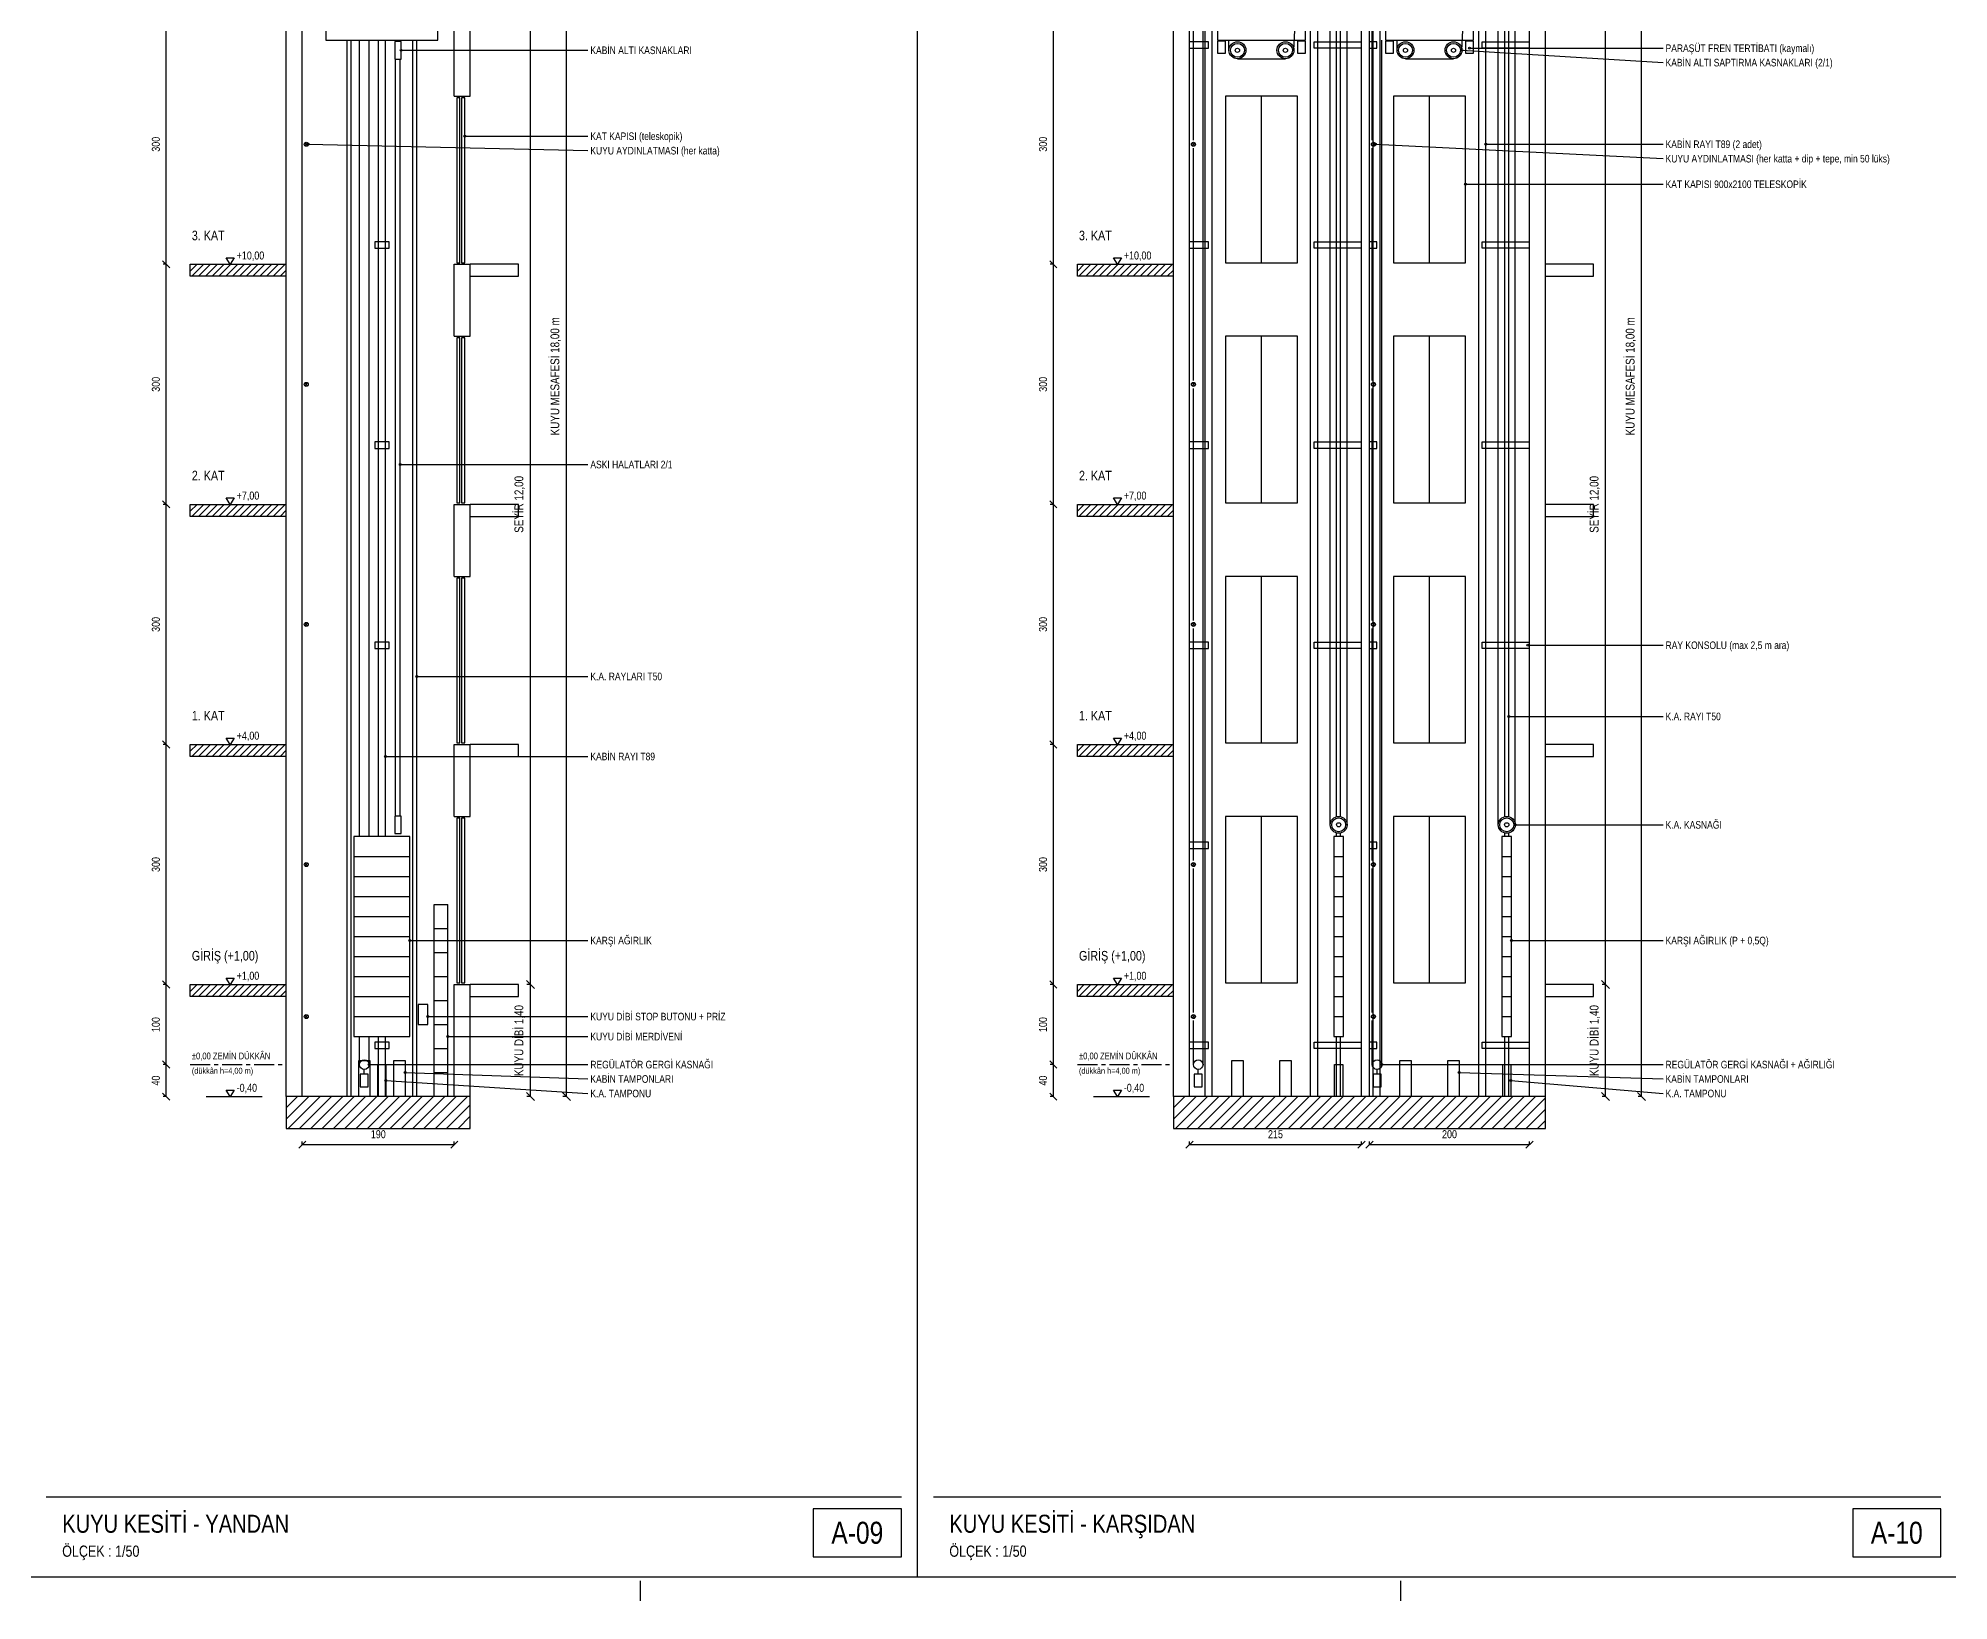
# Model space of a CAD drawing. Header units: centimetres. Extents: x 0 to 13360, y -30 to 2970.
# Drawn here: x 8847 to 11235, y -30 to 1922 of the extents above; entities that cross this region are included whole.
import ezdxf
from ezdxf.enums import TextEntityAlignment as Align

# ---------------------------------------------------------------- set-up
doc = ezdxf.new("R2010")
doc.units = ezdxf.units.CM
doc.linetypes.add('CENTER', pattern=[40, 25, -5, 5, -5])
for name, color, linetype in [('SCOTT-ANTET', 4, 'CONTINUOUS'), ('SCOTT-BASLIK', 5, 'CONTINUOUS'), ('SCOTT-CERCEVE', 7, 'CONTINUOUS'), ('SCOTT-DUVAR', 7, 'CONTINUOUS'), ('SCOTT-EKSEN', 8, 'CENTER'), ('SCOTT-ELEKTRIK', 3, 'CONTINUOUS'), ('SCOTT-HALAT', 6, 'CONTINUOUS'), ('SCOTT-KA', 30, 'CONTINUOUS'), ('SCOTT-KABIN', 5, 'CONTINUOUS'), ('SCOTT-KAPI', 3, 'CONTINUOUS'), ('SCOTT-KOT', 2, 'CONTINUOUS'), ('SCOTT-MOTOR', 6, 'CONTINUOUS'), ('SCOTT-OLCU', 3, 'CONTINUOUS'), ('SCOTT-RAY', 1, 'CONTINUOUS'), ('SCOTT-TARAMA', 8, 'CONTINUOUS'), ('SCOTT-YAZI', 4, 'CONTINUOUS'), ('SCOTT-YUK', 1, 'CONTINUOUS')]:
    doc.layers.add(name, color=color, linetype=linetype)
doc.styles.get("Standard").update_dxf_attribs({"font": 'arial.ttf', "width": 0.8})

msp = doc.modelspace()

# ---------------------------------------------------------------- linework, layer by layer
at = {"layer": 'SCOTT-ANTET'}
for p, q in [((8857.4, 100), (9926, 100)), ((9966, 100), (11224.9, 100))]:
    msp.add_line(p, q, dxfattribs=at)
for points in [[(9816, 25), (9926, 25), (9926, 85), (9816, 85)], [(11114.9, 25), (11224.9, 25), (11224.9, 85), (11114.9, 85)]]:
    msp.add_lwpolyline(points, close=True, dxfattribs=at)
at = {"layer": 'SCOTT-CERCEVE'}
msp.add_line((9946, 0), (9946, 2970), dxfattribs=at)
for points in [[(0, 0), (13359.9, 0), (13359.9, 2970), (0, 2970)], [(100, 0), (13334.9, 0), (13334.9, 2970), (100, 2970)]]:
    msp.add_lwpolyline(points, close=True, dxfattribs=at)
at = {"layer": 'SCOTT-DUVAR'}
for p, q in [((9157.4, 600), (9157.4, 2400)), ((9177.4, 600), (9177.4, 2400)), ((10266, 600), (10266, 2400)), ((10286, 600), (10286, 2400)), ((10501, 600), (10501, 2400)), ((10511, 600), (10511, 2400)), ((10711, 600), (10711, 2400)), ((10731, 600), (10731, 2400)), ((9367.4, 1850), (9367.4, 1940)), ((9387.4, 1850), (9387.4, 1940)), ((9367.4, 1850), (9387.4, 1850)), ((9367.4, 1550), (9367.4, 1640)), ((9367.4, 1640), (9387.4, 1640)), ((9387.4, 1550), (9387.4, 1640)), ((9367.4, 1550), (9387.4, 1550)), ((9367.4, 1250), (9367.4, 1340)), ((9367.4, 1340), (9387.4, 1340)), ((9387.4, 1250), (9387.4, 1340)), ((9367.4, 1250), (9387.4, 1250)), ((9367.4, 950), (9367.4, 1040)), ((9367.4, 1040), (9387.4, 1040)), ((9387.4, 950), (9387.4, 1040)), ((9367.4, 950), (9387.4, 950)), ((9367.4, 600), (9367.4, 740)), ((9367.4, 740), (9387.4, 740)), ((9387.4, 600), (9387.4, 740))]:
    msp.add_line(p, q, dxfattribs=at)
for points in [[(9157.4, 1625), (9037.4, 1625), (9037.4, 1640), (9157.4, 1640)], [(9387.4, 1625), (9447.4, 1625), (9447.4, 1640), (9387.4, 1640)], [(10266, 1625), (10146, 1625), (10146, 1640), (10266, 1640)], [(10731, 1625), (10791, 1625), (10791, 1640), (10731, 1640)], [(9157.4, 1325), (9037.4, 1325), (9037.4, 1340), (9157.4, 1340)], [(9387.4, 1325), (9447.4, 1325), (9447.4, 1340), (9387.4, 1340)], [(10266, 1325), (10146, 1325), (10146, 1340), (10266, 1340)], [(10731, 1325), (10791, 1325), (10791, 1340), (10731, 1340)], [(9157.4, 1025), (9037.4, 1025), (9037.4, 1040), (9157.4, 1040)], [(9387.4, 1025), (9447.4, 1025), (9447.4, 1040), (9387.4, 1040)], [(10266, 1025), (10146, 1025), (10146, 1040), (10266, 1040)], [(10731, 1025), (10791, 1025), (10791, 1040), (10731, 1040)], [(9157.4, 725), (9037.4, 725), (9037.4, 740), (9157.4, 740)], [(9387.4, 725), (9447.4, 725), (9447.4, 740), (9387.4, 740)], [(10266, 725), (10146, 725), (10146, 740), (10266, 740)], [(10731, 725), (10791, 725), (10791, 740), (10731, 740)]]:
    msp.add_lwpolyline(points, dxfattribs=at)
for points in [[(9157.4, 560), (9387.4, 560), (9387.4, 600), (9157.4, 600)], [(10266, 560), (10731, 560), (10731, 600), (10266, 600)]]:
    msp.add_lwpolyline(points, close=True, dxfattribs=at)
at = {"layer": 'SCOTT-EKSEN'}
for p, q in [((9037.4, 640), (9152.4, 640)), ((10146, 640), (10261, 640)), ((9600, -30), (9600, -5)), ((10550, -30), (10550, -5))]:
    msp.add_line(p, q, dxfattribs=at)
at = {"layer": 'SCOTT-ELEKTRIK'}
for p, q in [((9180.7, 1788.3), (9184.1, 1791.7)), ((9180.7, 1791.7), (9184.1, 1788.3)), ((10289.3, 1788.3), (10292.7, 1791.7)), ((10289.3, 1791.7), (10292.7, 1788.3)), ((10514.3, 1788.3), (10517.7, 1791.7)), ((10514.3, 1791.7), (10517.7, 1788.3)), ((9180.7, 1488.3), (9184.1, 1491.7)), ((9180.7, 1491.7), (9184.1, 1488.3)), ((10289.3, 1488.3), (10292.7, 1491.7)), ((10289.3, 1491.7), (10292.7, 1488.3)), ((10514.3, 1488.3), (10517.7, 1491.7)), ((10514.3, 1491.7), (10517.7, 1488.3)), ((9180.7, 1188.3), (9184.1, 1191.7)), ((9180.7, 1191.7), (9184.1, 1188.3)), ((10289.3, 1188.3), (10292.7, 1191.7)), ((10289.3, 1191.7), (10292.7, 1188.3)), ((10514.3, 1188.3), (10517.7, 1191.7)), ((10514.3, 1191.7), (10517.7, 1188.3)), ((9180.7, 888.3), (9184.1, 891.7)), ((9180.7, 891.7), (9184.1, 888.3)), ((10289.3, 888.3), (10292.7, 891.7)), ((10289.3, 891.7), (10292.7, 888.3)), ((10514.3, 888.3), (10517.7, 891.7)), ((10514.3, 891.7), (10517.7, 888.3)), ((9180.7, 698.3), (9184.1, 701.7)), ((9180.7, 701.7), (9184.1, 698.3)), ((10289.3, 698.3), (10292.7, 701.7)), ((10289.3, 701.7), (10292.7, 698.3)), ((10514.3, 698.3), (10517.7, 701.7)), ((10514.3, 701.7), (10517.7, 698.3))]:
    msp.add_line(p, q, dxfattribs=at)
msp.add_lwpolyline([(9322.4, 690), (9334.4, 690), (9334.4, 715), (9322.4, 715)], close=True, dxfattribs=at)
for centre in [(9182.4, 1790), (10291, 1790), (10516, 1790), (9182.4, 1490), (10291, 1490), (10516, 1490), (9182.4, 1190), (10291, 1190), (10516, 1190), (9182.4, 890), (10291, 890), (10516, 890), (9182.4, 700), (10291, 700), (10516, 700)]:
    msp.add_circle(centre, 2.5, dxfattribs=at)
at = {"layer": 'SCOTT-HALAT'}
for p, q in [((10303, 640), (10303, 2355)), ((10416.6, 1907.4), (10437.9, 2349)), ((10461.9, 939.6), (10461.9, 2349)), ((10626.6, 1907.4), (10647.9, 2349)), ((10671.9, 939.6), (10671.9, 2349)), ((10483.1, 939.6), (10483.1, 2310)), ((10693.1, 939.6), (10693.1, 2310)), ((10291, 1795), (10291, 2085)), ((10514.5, 1795), (10514.5, 2085)), ((9248.9, 925), (9248.9, 1920)), ((9260.9, 925), (9260.9, 1920)), ((10335.4, 1907.4), (10335.4, 1920)), ((10526.5, 640), (10526.5, 1920)), ((10545.4, 1907.4), (10545.4, 1920)), ((9293.9, 950.6), (9293.9, 1896.4)), ((9299.9, 950.6), (9299.9, 1896.4)), ((10346, 1896.8), (10406, 1896.8)), ((10556, 1896.8), (10616, 1896.8)), ((10291, 1495), (10291, 1785)), ((10514.5, 1495), (10514.5, 1785)), ((10291, 1195), (10291, 1485)), ((10514.5, 1195), (10514.5, 1485)), ((10291, 895), (10291, 1185)), ((10514.5, 895), (10514.5, 1185)), ((10291, 705), (10291, 885)), ((10514.5, 705), (10514.5, 885)), ((10291, 640), (10291, 695)), ((10514.5, 640), (10514.5, 695)), ((9248.9, 640), (9248.9, 675)), ((9260.9, 640), (9260.9, 675))]:
    msp.add_line(p, q, dxfattribs=at)
at = {"layer": 'SCOTT-KA'}
for p, q in [((9241.9, 900), (9311.9, 900)), ((10466.5, 900), (10478.5, 900)), ((10676.5, 900), (10688.5, 900)), ((9241.9, 875), (9311.9, 875)), ((10466.5, 875), (10478.5, 875)), ((10676.5, 875), (10688.5, 875)), ((9241.9, 850), (9311.9, 850)), ((10466.5, 850), (10478.5, 850)), ((10676.5, 850), (10688.5, 850)), ((9241.9, 825), (9311.9, 825)), ((10466.5, 825), (10478.5, 825)), ((10676.5, 825), (10688.5, 825)), ((9241.9, 800), (9311.9, 800)), ((10466.5, 800), (10478.5, 800)), ((10676.5, 800), (10688.5, 800)), ((9241.9, 775), (9311.9, 775)), ((10466.5, 775), (10478.5, 775)), ((10676.5, 775), (10688.5, 775)), ((9241.9, 750), (9311.9, 750)), ((10466.5, 750), (10478.5, 750)), ((10676.5, 750), (10688.5, 750)), ((9241.9, 725), (9311.9, 725)), ((10466.5, 725), (10478.5, 725)), ((10676.5, 725), (10688.5, 725)), ((9241.9, 700), (9311.9, 700)), ((10466.5, 700), (10478.5, 700)), ((10676.5, 700), (10688.5, 700))]:
    msp.add_line(p, q, dxfattribs=at)
for points in [[(9241.9, 675), (9311.9, 675), (9311.9, 925), (9241.9, 925)], [(10466.5, 675), (10478.5, 675), (10478.5, 925), (10466.5, 925)], [(10676.5, 675), (10688.5, 675), (10688.5, 925), (10676.5, 925)]]:
    msp.add_lwpolyline(points, close=True, dxfattribs=at)
at = {"layer": 'SCOTT-KABIN'}
for points in [[(9206.9, 1920), (9346.9, 1920), (9346.9, 1935), (9206.9, 1935)], [(10321, 1920), (10431, 1920), (10431, 1935), (10321, 1935)], [(10531, 1920), (10641, 1920), (10641, 1935), (10531, 1935)]]:
    msp.add_lwpolyline(points, close=True, dxfattribs=at)
at = {"layer": 'SCOTT-KAPI'}
for p, q in [((10376, 1642), (10376, 1850)), ((10586, 1642), (10586, 1850)), ((10376, 1342), (10376, 1550)), ((10586, 1342), (10586, 1550)), ((10376, 1042), (10376, 1250)), ((10586, 1042), (10586, 1250)), ((10376, 742), (10376, 950)), ((10586, 742), (10586, 950)), ((9342.4, 840), (9359.4, 840)), ((9342.4, 600), (9342.4, 840)), ((9359.4, 600), (9359.4, 840)), ((9342.4, 810), (9359.4, 810)), ((9342.4, 780), (9359.4, 780)), ((9342.4, 750), (9359.4, 750)), ((9342.4, 720), (9359.4, 720)), ((9342.4, 690), (9359.4, 690)), ((9342.4, 660), (9359.4, 660)), ((9342.4, 630), (9359.4, 630))]:
    msp.add_line(p, q, dxfattribs=at)
for points in [[(9370.4, 1642), (9374.4, 1642), (9374.4, 1848), (9370.4, 1848)], [(9376.4, 1642), (9380.4, 1642), (9380.4, 1848), (9376.4, 1848)], [(10331, 1642), (10421, 1642), (10421, 1850), (10331, 1850)], [(10541, 1642), (10631, 1642), (10631, 1850), (10541, 1850)], [(9370.4, 1342), (9374.4, 1342), (9374.4, 1548), (9370.4, 1548)], [(9376.4, 1342), (9380.4, 1342), (9380.4, 1548), (9376.4, 1548)], [(10331, 1342), (10421, 1342), (10421, 1550), (10331, 1550)], [(10541, 1342), (10631, 1342), (10631, 1550), (10541, 1550)], [(9370.4, 1042), (9374.4, 1042), (9374.4, 1248), (9370.4, 1248)], [(9376.4, 1042), (9380.4, 1042), (9380.4, 1248), (9376.4, 1248)], [(10331, 1042), (10421, 1042), (10421, 1250), (10331, 1250)], [(10541, 1042), (10631, 1042), (10631, 1250), (10541, 1250)], [(9370.4, 742), (9374.4, 742), (9374.4, 948), (9370.4, 948)], [(9376.4, 742), (9380.4, 742), (9380.4, 948), (9376.4, 948)], [(10331, 742), (10421, 742), (10421, 950), (10331, 950)], [(10541, 742), (10631, 742), (10631, 950), (10541, 950)]]:
    msp.add_lwpolyline(points, close=True, dxfattribs=at)
at = {"layer": 'SCOTT-KOT'}
for p, q in [((9057.4, 1640), (9127.4, 1640)), ((10166, 1640), (10236, 1640)), ((9057.4, 1340), (9127.4, 1340)), ((10166, 1340), (10236, 1340)), ((9057.4, 1040), (9127.4, 1040)), ((10166, 1040), (10236, 1040)), ((9057.4, 740), (9127.4, 740)), ((10166, 740), (10236, 740)), ((9057.4, 600), (9127.4, 600)), ((10166, 600), (10236, 600))]:
    msp.add_line(p, q, dxfattribs=at)
for points in [[(9087.4, 1640), (9082.4, 1648), (9092.4, 1648)], [(10196, 1640), (10191, 1648), (10201, 1648)], [(9087.4, 1340), (9082.4, 1348), (9092.4, 1348)], [(10196, 1340), (10191, 1348), (10201, 1348)], [(9087.4, 1040), (9082.4, 1048), (9092.4, 1048)], [(10196, 1040), (10191, 1048), (10201, 1048)], [(9087.4, 740), (9082.4, 748), (9092.4, 748)], [(10196, 740), (10191, 748), (10201, 748)], [(9087.4, 600), (9082.4, 608), (9092.4, 608)], [(10196, 600), (10191, 608), (10201, 608)]]:
    msp.add_lwpolyline(points, close=True, dxfattribs=at)
at = {"layer": 'SCOTT-MOTOR'}
for p, q in [((9254.9, 628), (9254.9, 634)), ((10297, 628), (10297, 634)), ((10520.5, 628), (10520.5, 634))]:
    msp.add_line(p, q, dxfattribs=at)
for points in [[(9292.9, 1896.4), (9300.9, 1896.4), (9300.9, 1918.4), (9292.9, 1918.4)], [(9292.9, 928.6), (9300.9, 928.6), (9300.9, 950.6), (9292.9, 950.6)], [(9249.9, 612), (9259.9, 612), (9259.9, 628), (9249.9, 628)], [(10292, 612), (10302, 612), (10302, 628), (10292, 628)], [(10515.5, 612), (10525.5, 612), (10525.5, 628), (10515.5, 628)]]:
    msp.add_lwpolyline(points, close=True, dxfattribs=at)
for centre, radius in [((10346, 1907.4), 10.6), ((10346, 1907.4), 8.69), ((10346, 1907.4), 2.65), ((10406, 1907.4), 10.6), ((10406, 1907.4), 8.69), ((10406, 1907.4), 2.65), ((10556, 1907.4), 10.6), ((10556, 1907.4), 8.69), ((10556, 1907.4), 2.65), ((10616, 1907.4), 10.6), ((10616, 1907.4), 8.69), ((10616, 1907.4), 2.65), ((10472.5, 939.6), 10.6), ((10472.5, 939.6), 8.69), ((10472.5, 939.6), 2.65), ((10682.5, 939.6), 10.6), ((10682.5, 939.6), 8.69), ((10682.5, 939.6), 2.65), ((9254.9, 640), 6), ((10297, 640), 6), ((10520.5, 640), 6)]:
    msp.add_circle(centre, radius, dxfattribs=at)
at = {"layer": 'SCOTT-OLCU'}
for p, q in [((9507.4, 600), (9507.4, 2400)), ((10851, 600), (10851, 2400)), ((9007.4, 1640), (9007.4, 1940)), ((9462.4, 740), (9462.4, 1940)), ((10116, 1640), (10116, 1940)), ((10806, 740), (10806, 1940)), ((9011.9, 1635.5), (9002.9, 1644.5)), ((9011.9, 1635.5), (9002.9, 1644.5)), ((9007.4, 1640), (9003.4, 1640)), ((9007.4, 1640), (9003.4, 1640)), ((9007.4, 1340), (9007.4, 1640)), ((10120.5, 1635.5), (10111.5, 1644.5)), ((10120.5, 1635.5), (10111.5, 1644.5)), ((10116, 1640), (10112, 1640)), ((10116, 1640), (10112, 1640)), ((10116, 1340), (10116, 1640)), ((9011.9, 1335.5), (9002.9, 1344.5)), ((9011.9, 1335.5), (9002.9, 1344.5)), ((9007.4, 1340), (9003.4, 1340)), ((9007.4, 1340), (9003.4, 1340)), ((9007.4, 1040), (9007.4, 1340)), ((10120.5, 1335.5), (10111.5, 1344.5)), ((10120.5, 1335.5), (10111.5, 1344.5)), ((10116, 1340), (10112, 1340)), ((10116, 1340), (10112, 1340)), ((10116, 1040), (10116, 1340)), ((9011.9, 1035.5), (9002.9, 1044.5)), ((9011.9, 1035.5), (9002.9, 1044.5)), ((9007.4, 1040), (9003.4, 1040)), ((9007.4, 1040), (9003.4, 1040)), ((9007.4, 740), (9007.4, 1040)), ((10120.5, 1035.5), (10111.5, 1044.5)), ((10120.5, 1035.5), (10111.5, 1044.5)), ((10116, 1040), (10112, 1040)), ((10116, 1040), (10112, 1040)), ((10116, 740), (10116, 1040)), ((9011.9, 735.5), (9002.9, 744.5)), ((9011.9, 735.5), (9002.9, 744.5)), ((9467.4, 735), (9457.5, 745)), ((9467.4, 735), (9457.5, 745)), ((10120.5, 735.5), (10111.5, 744.5)), ((10120.5, 735.5), (10111.5, 744.5)), ((10810.9, 735), (10801, 745)), ((10810.9, 735), (10801, 745)), ((9007.4, 740), (9003.4, 740)), ((9007.4, 740), (9003.4, 740)), ((9007.4, 640), (9007.4, 740)), ((9462.4, 740), (9458, 740)), ((9462.4, 740), (9458, 740)), ((9462.4, 600), (9462.4, 740)), ((10116, 740), (10112, 740)), ((10116, 740), (10112, 740)), ((10116, 640), (10116, 740)), ((10806, 740), (10801.6, 740)), ((10806, 740), (10801.6, 740)), ((10806, 600), (10806, 740)), ((9011.9, 635.5), (9002.9, 644.5)), ((9011.9, 635.5), (9002.9, 644.5)), ((9007.4, 640), (9003.4, 640)), ((9007.4, 640), (9003.4, 640)), ((9007.4, 600), (9007.4, 640)), ((10120.5, 635.5), (10111.5, 644.5)), ((10120.5, 635.5), (10111.5, 644.5)), ((10116, 640), (10112, 640)), ((10116, 640), (10112, 640)), ((10116, 600), (10116, 640)), ((9011.9, 595.5), (9002.9, 604.5)), ((9007.4, 600), (9003.4, 600)), ((9467.4, 595), (9457.5, 605)), ((9462.4, 600), (9458, 600)), ((9512.4, 595), (9502.5, 605)), ((9507.4, 600), (9503, 600)), ((10120.5, 595.5), (10111.5, 604.5)), ((10116, 600), (10112, 600)), ((10810.9, 595), (10801, 605)), ((10806, 600), (10801.6, 600)), ((10855.9, 595), (10846, 605)), ((10851, 600), (10846.6, 600)), ((9172.9, 535.5), (9181.9, 544.5)), ((9177.4, 540), (9177.4, 544)), ((9177.4, 540), (9367.4, 540)), ((9362.9, 535.5), (9371.9, 544.5)), ((9367.4, 540), (9367.4, 544)), ((10281.5, 535.5), (10290.5, 544.5)), ((10286, 540), (10286, 544)), ((10286, 540), (10501, 540)), ((10496.5, 535.5), (10505.5, 544.5)), ((10501, 540), (10501, 544)), ((10506.5, 535.5), (10515.5, 544.5)), ((10511, 540), (10511, 544)), ((10511, 540), (10711, 540)), ((10706.5, 535.5), (10715.5, 544.5)), ((10711, 540), (10711, 544))]:
    msp.add_line(p, q, dxfattribs=at)
at = {"layer": 'SCOTT-RAY'}
for p, q in [((10305.6, 600), (10305.6, 2398)), ((10314.5, 600), (10314.5, 2398)), ((10515.6, 600), (10515.6, 2345)), ((10524.5, 600), (10524.5, 2345)), ((10437.5, 600), (10437.5, 2299.3)), ((10647.5, 600), (10647.5, 2299.3)), ((10446.4, 600), (10446.4, 2286.9)), ((10656.4, 600), (10656.4, 2286.9)), ((10470, 950.6), (10470, 2254)), ((10475, 950.6), (10475, 2247)), ((10680, 950.6), (10680, 2254)), ((10685, 950.6), (10685, 2247)), ((9233.4, 600), (9233.4, 1920)), ((9238.4, 600), (9238.4, 1920)), ((9272.5, 925), (9272.5, 1920)), ((9281.4, 925), (9281.4, 1920)), ((9315.4, 600), (9315.4, 1920)), ((9320.4, 600), (9320.4, 1920)), ((10470, 925), (10470, 928.6)), ((10475, 925), (10475, 928.6)), ((10680, 925), (10680, 928.6)), ((10685, 925), (10685, 928.6)), ((9272.5, 600), (9272.5, 675)), ((9281.4, 600), (9281.4, 675)), ((10470, 600), (10470, 675)), ((10475, 600), (10475, 675)), ((10680, 600), (10680, 675)), ((10685, 600), (10685, 675))]:
    msp.add_line(p, q, dxfattribs=at)
for points in [[(10286, 1910), (10310, 1910), (10310, 1918), (10286, 1918)], [(10501, 1910), (10442, 1910), (10442, 1918), (10501, 1918)], [(10511, 1910), (10520, 1910), (10520, 1918), (10511, 1918)], [(10711, 1910), (10652, 1910), (10652, 1918), (10711, 1918)], [(10286, 1660), (10310, 1660), (10310, 1668), (10286, 1668)], [(10501, 1660), (10442, 1660), (10442, 1668), (10501, 1668)], [(10511, 1660), (10520, 1660), (10520, 1668), (10511, 1668)], [(10711, 1660), (10652, 1660), (10652, 1668), (10711, 1668)], [(10286, 1410), (10310, 1410), (10310, 1418), (10286, 1418)], [(10501, 1410), (10442, 1410), (10442, 1418), (10501, 1418)], [(10511, 1410), (10520, 1410), (10520, 1418), (10511, 1418)], [(10711, 1410), (10652, 1410), (10652, 1418), (10711, 1418)], [(10286, 1160), (10310, 1160), (10310, 1168), (10286, 1168)], [(10501, 1160), (10442, 1160), (10442, 1168), (10501, 1168)], [(10511, 1160), (10520, 1160), (10520, 1168), (10511, 1168)], [(10711, 1160), (10652, 1160), (10652, 1168), (10711, 1168)], [(10286, 910), (10310, 910), (10310, 918), (10286, 918)], [(10511, 910), (10520, 910), (10520, 918), (10511, 918)], [(10286, 660), (10310, 660), (10310, 668), (10286, 668)], [(10501, 660), (10442, 660), (10442, 668), (10501, 668)], [(10511, 660), (10520, 660), (10520, 668), (10511, 668)], [(10711, 660), (10652, 660), (10652, 668), (10711, 668)]]:
    msp.add_lwpolyline(points, dxfattribs=at)
for points in [[(9267.9, 1660), (9285.9, 1660), (9285.9, 1668), (9267.9, 1668)], [(9267.9, 1410), (9285.9, 1410), (9285.9, 1418), (9267.9, 1418)], [(9267.9, 1160), (9285.9, 1160), (9285.9, 1168), (9267.9, 1168)], [(9267.9, 660), (9285.9, 660), (9285.9, 668), (9267.9, 668)]]:
    msp.add_lwpolyline(points, close=True, dxfattribs=at)
at = {"layer": 'SCOTT-TARAMA'}
for p, q in [((9037.4, 1631.5), (9045.9, 1640)), ((9039.4, 1625), (9054.4, 1640)), ((9047.9, 1625), (9062.9, 1640)), ((9056.4, 1625), (9071.4, 1640)), ((9064.8, 1625), (9079.8, 1640)), ((9073.3, 1625), (9088.3, 1640)), ((9081.8, 1625), (9096.8, 1640)), ((9090.3, 1625), (9105.3, 1640)), ((9098.8, 1625), (9113.8, 1640)), ((9107.3, 1625), (9122.3, 1640)), ((9115.8, 1625), (9130.8, 1640)), ((9124.2, 1625), (9139.2, 1640)), ((9132.7, 1625), (9147.7, 1640)), ((9141.2, 1625), (9156.2, 1640)), ((9149.7, 1625), (9157.4, 1632.7)), ((10146, 1631.5), (10154.5, 1640)), ((10148, 1625), (10163, 1640)), ((10156.5, 1625), (10171.5, 1640)), ((10164.9, 1625), (10179.9, 1640)), ((10173.4, 1625), (10188.4, 1640)), ((10181.9, 1625), (10196.9, 1640)), ((10190.4, 1625), (10205.4, 1640)), ((10198.9, 1625), (10213.9, 1640)), ((10207.4, 1625), (10222.4, 1640)), ((10215.9, 1625), (10230.9, 1640)), ((10224.3, 1625), (10239.3, 1640)), ((10232.8, 1625), (10247.8, 1640)), ((10241.3, 1625), (10256.3, 1640)), ((10249.8, 1625), (10264.8, 1640)), ((10258.3, 1625), (10266, 1632.7)), ((9037.4, 1331.5), (9045.9, 1340)), ((9039.4, 1325), (9054.4, 1340)), ((9047.9, 1325), (9062.9, 1340)), ((9056.4, 1325), (9071.4, 1340)), ((9064.8, 1325), (9079.8, 1340)), ((9073.3, 1325), (9088.3, 1340)), ((9081.8, 1325), (9096.8, 1340)), ((9090.3, 1325), (9105.3, 1340)), ((9098.8, 1325), (9113.8, 1340)), ((9107.3, 1325), (9122.3, 1340)), ((9115.8, 1325), (9130.8, 1340)), ((9124.2, 1325), (9139.2, 1340)), ((9132.7, 1325), (9147.7, 1340)), ((9141.2, 1325), (9156.2, 1340)), ((10146, 1331.5), (10154.5, 1340)), ((10148, 1325), (10163, 1340)), ((10156.5, 1325), (10171.5, 1340)), ((10164.9, 1325), (10179.9, 1340)), ((10173.4, 1325), (10188.4, 1340)), ((10181.9, 1325), (10196.9, 1340)), ((10190.4, 1325), (10205.4, 1340)), ((10198.9, 1325), (10213.9, 1340)), ((10207.4, 1325), (10222.4, 1340)), ((10215.9, 1325), (10230.9, 1340)), ((10224.3, 1325), (10239.3, 1340)), ((10232.8, 1325), (10247.8, 1340)), ((10241.3, 1325), (10256.3, 1340)), ((10249.8, 1325), (10264.8, 1340)), ((9149.7, 1325), (9157.4, 1332.7)), ((10258.3, 1325), (10266, 1332.7)), ((9037.4, 1031.5), (9045.9, 1040)), ((9039.4, 1025), (9054.4, 1040)), ((9047.9, 1025), (9062.9, 1040)), ((9056.4, 1025), (9071.4, 1040)), ((9064.8, 1025), (9079.8, 1040)), ((9073.3, 1025), (9088.3, 1040)), ((9081.8, 1025), (9096.8, 1040)), ((9090.3, 1025), (9105.3, 1040)), ((9098.8, 1025), (9113.8, 1040)), ((9107.3, 1025), (9122.3, 1040)), ((9115.8, 1025), (9130.8, 1040)), ((9124.2, 1025), (9139.2, 1040)), ((9132.7, 1025), (9147.7, 1040)), ((9141.2, 1025), (9156.2, 1040)), ((9149.7, 1025), (9157.4, 1032.7)), ((10146, 1031.5), (10154.5, 1040)), ((10148, 1025), (10163, 1040)), ((10156.5, 1025), (10171.5, 1040)), ((10164.9, 1025), (10179.9, 1040)), ((10173.4, 1025), (10188.4, 1040)), ((10181.9, 1025), (10196.9, 1040)), ((10190.4, 1025), (10205.4, 1040)), ((10198.9, 1025), (10213.9, 1040)), ((10207.4, 1025), (10222.4, 1040)), ((10215.9, 1025), (10230.9, 1040)), ((10224.3, 1025), (10239.3, 1040)), ((10232.8, 1025), (10247.8, 1040)), ((10241.3, 1025), (10256.3, 1040)), ((10249.8, 1025), (10264.8, 1040)), ((10258.3, 1025), (10266, 1032.7)), ((9037.4, 731.5), (9045.9, 740)), ((9039.4, 725), (9054.4, 740)), ((9047.9, 725), (9062.9, 740)), ((9056.4, 725), (9071.4, 740)), ((9064.8, 725), (9079.8, 740)), ((9073.3, 725), (9088.3, 740)), ((9081.8, 725), (9096.8, 740)), ((9090.3, 725), (9105.3, 740)), ((9098.8, 725), (9113.8, 740)), ((9107.3, 725), (9122.3, 740)), ((9115.8, 725), (9130.8, 740)), ((9124.2, 725), (9139.2, 740)), ((9132.7, 725), (9147.7, 740)), ((9141.2, 725), (9156.2, 740)), ((9149.7, 725), (9157.4, 732.7)), ((10146, 731.5), (10154.5, 740)), ((10148, 725), (10163, 740)), ((10156.5, 725), (10171.5, 740)), ((10164.9, 725), (10179.9, 740)), ((10173.4, 725), (10188.4, 740)), ((10181.9, 725), (10196.9, 740)), ((10190.4, 725), (10205.4, 740)), ((10198.9, 725), (10213.9, 740)), ((10207.4, 725), (10222.4, 740)), ((10215.9, 725), (10230.9, 740)), ((10224.3, 725), (10239.3, 740)), ((10232.8, 725), (10247.8, 740)), ((10241.3, 725), (10256.3, 740)), ((10249.8, 725), (10264.8, 740)), ((10258.3, 725), (10266, 732.7)), ((9157.4, 585.9), (9171.6, 600)), ((9157.4, 571.7), (9185.7, 600)), ((9159.8, 560), (9199.8, 600)), ((9174, 560), (9214, 600)), ((9188.1, 560), (9228.1, 600)), ((9202.3, 560), (9242.3, 600)), ((9216.4, 560), (9256.4, 600)), ((9230.6, 560), (9270.6, 600)), ((9244.7, 560), (9284.7, 600)), ((9258.8, 560), (9298.8, 600)), ((9273, 560), (9313, 600)), ((9287.1, 560), (9327.1, 600)), ((9301.3, 560), (9341.3, 600)), ((9315.4, 560), (9355.4, 600)), ((9329.5, 560), (9369.5, 600)), ((9343.7, 560), (9383.7, 600)), ((10266, 585.9), (10280.1, 600)), ((10266, 571.7), (10294.3, 600)), ((10268.4, 560), (10308.4, 600)), ((10282.6, 560), (10322.6, 600)), ((10296.7, 560), (10336.7, 600)), ((10310.9, 560), (10350.9, 600)), ((10325, 560), (10365, 600)), ((10339.1, 560), (10379.1, 600)), ((10353.3, 560), (10393.3, 600)), ((10367.4, 560), (10407.4, 600)), ((10381.6, 560), (10421.6, 600)), ((10395.7, 560), (10435.7, 600)), ((10409.8, 560), (10449.8, 600)), ((10424, 560), (10464, 600)), ((10438.1, 560), (10478.1, 600)), ((10452.3, 560), (10492.3, 600)), ((10466.4, 560), (10506.4, 600)), ((10480.6, 560), (10520.6, 600)), ((10494.7, 560), (10534.7, 600)), ((10508.8, 560), (10548.8, 600)), ((10523, 560), (10563, 600)), ((10537.1, 560), (10577.1, 600)), ((10551.3, 560), (10591.3, 600)), ((10565.4, 560), (10605.4, 600)), ((10579.5, 560), (10619.5, 600)), ((10593.7, 560), (10633.7, 600)), ((10607.8, 560), (10647.8, 600)), ((10622, 560), (10662, 600)), ((10636.1, 560), (10676.1, 600)), ((10650.3, 560), (10690.3, 600)), ((10664.4, 560), (10704.4, 600)), ((10678.5, 560), (10718.5, 600)), ((10692.7, 560), (10731, 598.3)), ((9357.8, 560), (9387.4, 589.6)), ((9372, 560), (9387.4, 575.4)), ((10706.8, 560), (10731, 584.2)), ((9386.1, 560), (9387.4, 561.3)), ((10721, 560), (10731, 570))]:
    msp.add_line(p, q, dxfattribs=at)
at = {"layer": 'SCOTT-YAZI'}
for p, q in [((9300.9, 1907.4), (9534.4, 1907.4)), ((10626.6, 1907.4), (10878, 1892)), ((10636, 1910), (10878, 1910)), ((9380.4, 1800), (9534.4, 1800)), ((9184.9, 1790), (9534.4, 1782)), ((10518.5, 1790), (10878, 1772)), ((10656.4, 1790), (10878, 1790)), ((10631, 1740), (10878, 1740)), ((9299.9, 1389.8), (9534.4, 1389.8)), ((10709, 1164), (10878, 1164)), ((9320.4, 1125), (9534.4, 1125)), ((10685, 1075), (10878, 1075)), ((9281.4, 1025), (9534.4, 1025)), ((10693.1, 939.6), (10878, 939.6)), ((9311.9, 795), (9534.4, 795)), ((10688.5, 795), (10878, 795)), ((9334.4, 700), (9534.4, 700)), ((9359.4, 675), (9534.4, 675)), ((9260.9, 640), (9534.4, 640)), ((9305.9, 630), (9534.4, 622)), ((10526.5, 640), (10878, 640)), ((10623, 630), (10878, 622)), ((9281.9, 620), (9534.4, 603.9)), ((10687.5, 620), (10878, 603.9))]:
    msp.add_line(p, q, dxfattribs=at)
for centre in [(10636, 1910), (9300.9, 1907.4), (10626.6, 1907.4), (9184.9, 1790), (9380.4, 1800), (10518.5, 1790), (10656.4, 1790), (10631, 1740), (9299.9, 1389.8), (10709, 1164), (9320.4, 1125), (10685, 1075), (9281.4, 1025), (10693.1, 939.6), (9311.9, 795), (10688.5, 795), (9334.4, 700), (9359.4, 675), (9260.9, 640), (9281.9, 620), (9305.9, 630), (10526.5, 640), (10623, 630), (10687.5, 620)]:
    msp.add_circle(centre, 1.2, dxfattribs=at)
at = {"layer": 'SCOTT-YUK'}
for points in [[(10321, 1904), (10331, 1904), (10331, 1919), (10321, 1919)], [(10421, 1904), (10431, 1904), (10431, 1919), (10421, 1919)], [(10531, 1904), (10541, 1904), (10541, 1919), (10531, 1919)], [(10631, 1904), (10641, 1904), (10641, 1919), (10631, 1919)]]:
    msp.add_lwpolyline(points, close=True, dxfattribs=at)
for points in [[(9247.9, 600), (9247.9, 645), (9261.9, 645), (9261.9, 600)], [(9291.9, 600), (9291.9, 645), (9305.9, 645), (9305.9, 600)], [(10339, 600), (10339, 645), (10353, 645), (10353, 600)], [(10399, 600), (10399, 645), (10413, 645), (10413, 600)], [(10549, 600), (10549, 645), (10563, 645), (10563, 600)], [(10609, 600), (10609, 645), (10623, 645), (10623, 600)], [(9271.9, 600), (9271.9, 640), (9281.9, 640), (9281.9, 600)], [(10467.5, 600), (10467.5, 640), (10477.5, 640), (10477.5, 600)], [(10677.5, 600), (10677.5, 640), (10687.5, 640), (10687.5, 600)]]:
    msp.add_lwpolyline(points, dxfattribs=at)

# ---------------------------------------------------------------- texts
at = {"layer": 'SCOTT-ANTET', "width": 0.8}
for s, p in [('A-09', (9871, 55)), ('A-10', (11169.9, 55))]:
    msp.add_text(s, height=27.5, dxfattribs=at).set_placement(p, align=Align.MIDDLE_CENTER)
for p in [(8877.4, 25), (9986, 25)]:
    msp.add_text('ÖLÇEK : 1/50', height=14, dxfattribs=at).set_placement(p)
at = {"layer": 'SCOTT-BASLIK', "width": 0.8}
for s, height, p in [('3. KAT', 12, (9039.4, 1670)), ('3. KAT', 12, (10148, 1670)), ('2. KAT', 12, (9039.4, 1370)), ('2. KAT', 12, (10148, 1370)), ('1. KAT', 12, (9039.4, 1070)), ('1. KAT', 12, (10148, 1070)), ('GİRİŞ (+1,00)', 12, (9039.4, 770)), ('GİRİŞ (+1,00)', 12, (10148, 770)), ('KUYU KESİTİ - YANDAN', 22.5, (8877.4, 55)), ('KUYU KESİTİ - KARŞIDAN', 22.5, (9986, 55))]:
    msp.add_text(s, height=height, dxfattribs=at).set_placement(p)
at = {"layer": 'SCOTT-KOT', "width": 0.8}
for s, height, p in [('+10,00', 10, (9095.4, 1643)), ('+10,00', 10, (10204, 1643)), ('+7,00', 10, (9095.4, 1343)), ('+7,00', 10, (10204, 1343)), ('+4,00', 10, (9095.4, 1043)), ('+4,00', 10, (10204, 1043)), ('+1,00', 10, (9095.4, 743)), ('+1,00', 10, (10204, 743)), ('%%p0,00 ZEMİN DÜKKÂN', 8.5, (9039.4, 644)), ('%%p0,00 ZEMİN DÜKKÂN', 8.5, (10148, 644)), ('-0,40', 10, (9095.4, 603)), ('-0,40', 10, (10204, 603))]:
    msp.add_text(s, height=height, dxfattribs=at).set_placement(p, align=Align.BOTTOM_LEFT)
for p in [(9039.4, 636), (10148, 636)]:
    msp.add_text('(dükkân h=4,00 m)', height=7.5, dxfattribs=at).set_placement(p, align=Align.TOP_LEFT)
at = {"layer": 'SCOTT-OLCU', "width": 0.8}
for s, height, p in [('300', 10, (9002.4, 1790)), ('300', 10, (10111, 1790)), ('KUYU MESAFESİ 18,00 m', 11, (9501.9, 1500)), ('KUYU MESAFESİ 18,00 m', 11, (10845.5, 1500)), ('300', 10, (9002.4, 1490)), ('300', 10, (10111, 1490)), ('SEYİR 12,00', 11, (9456.9, 1340)), ('SEYİR 12,00', 11, (10800.5, 1340)), ('300', 10, (9002.4, 1190)), ('300', 10, (10111, 1190)), ('300', 10, (9002.4, 890)), ('300', 10, (10111, 890)), ('100', 10, (9002.4, 690)), ('KUYU DİBİ 1,40', 11, (9456.9, 670)), ('100', 10, (10111, 690)), ('KUYU DİBİ 1,40', 11, (10800.5, 670)), ('40', 10, (9002.4, 620)), ('40', 10, (10111, 620))]:
    msp.add_text(s, height=height, rotation=90, dxfattribs=at).set_placement(p, align=Align.BOTTOM_CENTER)
for s, p in [('190', (9272.4, 545)), ('215', (10393.5, 545)), ('200', (10611, 545))]:
    msp.add_text(s, height=10, dxfattribs=at).set_placement(p, align=Align.BOTTOM_CENTER)
at = {"layer": 'SCOTT-YAZI', "width": 0.8}
for s, p in [('KABİN ALTI KASNAKLARI', (9537.4, 1907.4)), ('PARAŞÜT FREN TERTİBATI (kaymalı)', (10881, 1910)), ('KABİN ALTI SAPTIRMA KASNAKLARI (2/1)', (10881, 1892)), ('KAT KAPISI (teleskopik)', (9537.4, 1800)), ('KABİN RAYI T89 (2 adet)', (10881, 1790)), ('KUYU AYDINLATMASI (her katta)', (9537.4, 1782)), ('KUYU AYDINLATMASI (her katta + dip + tepe, min 50 lüks)', (10881, 1772)), ('KAT KAPISI 900x2100 TELESKOPİK', (10881, 1740)), ('ASKI HALATLARI 2/1', (9537.4, 1389.8)), ('RAY KONSOLU (max 2,5 m ara)', (10881, 1164)), ('K.A. RAYLARI T50', (9537.4, 1125)), ('K.A. RAYI T50', (10881, 1075)), ('KABİN RAYI T89', (9537.4, 1025)), ('K.A. KASNAĞI', (10881, 939.6)), ('KARŞI AĞIRLIK', (9537.4, 795)), ('KARŞI AĞIRLIK (P + 0,5Q)', (10881, 795)), ('KUYU DİBİ STOP BUTONU + PRİZ', (9537.4, 700)), ('KUYU DİBİ MERDİVENİ', (9537.4, 675)), ('REGÜLATÖR GERGİ KASNAĞI', (9537.4, 640)), ('REGÜLATÖR GERGİ KASNAĞI + AĞIRLIĞI', (10881, 640)), ('KABİN TAMPONLARI', (9537.4, 622)), ('KABİN TAMPONLARI', (10881, 622)), ('K.A. TAMPONU', (9537.4, 603.9)), ('K.A. TAMPONU', (10881, 603.9))]:
    msp.add_text(s, height=9.5, dxfattribs=at).set_placement(p, align=Align.MIDDLE_LEFT)

doc.saveas('drawing.dxf')
